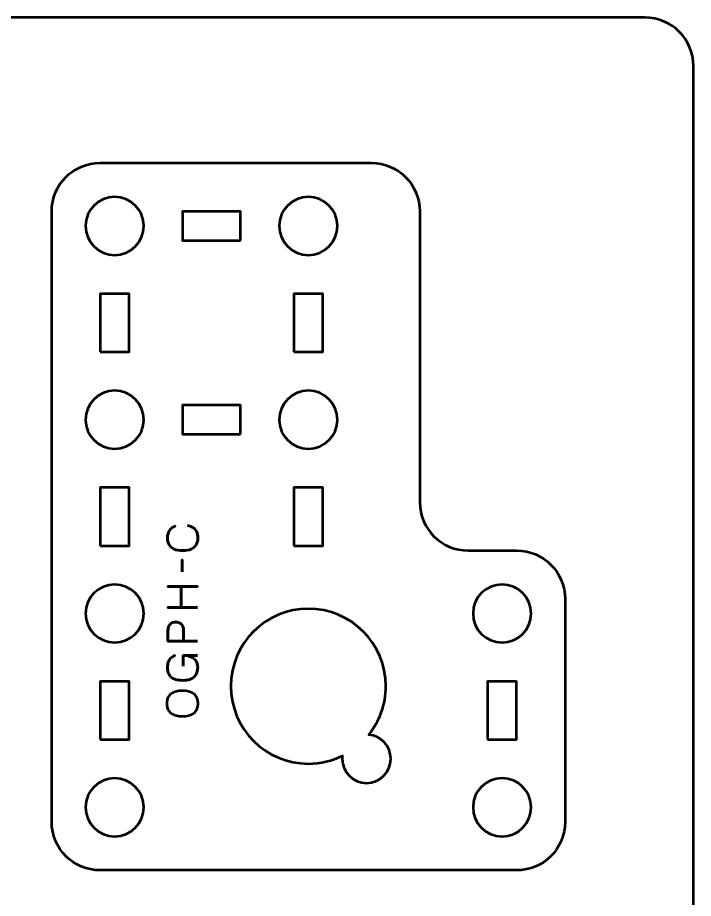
# Model space of a CAD drawing. Header units: centimetres. Extents: x -17.9 to -3.1, y -25.4 to -4.3.
# Drawn here: x -10.08 to -3.1, y -13.44 to -4.35 of the extents above; entities that cross this region are included whole.
import ezdxf

# ---------------------------------------------------------------- set-up
doc = ezdxf.new("R2010")
doc.units = ezdxf.units.CM
doc.header["$MEASUREMENT"] = 0
doc.layers.add('Layer 1', color=7, linetype='Continuous')

msp = doc.modelspace()

# ---------------------------------------------------------------- linework, layer by layer
at = {"layer": 'Layer 1', "color": 22, "lineweight": 53}
msp.add_open_spline([(-17.90003, -24.84992), (-17.90003, -24.84992), (-17.90003, -4.84996), (-17.90003, -4.84996), (-17.90003, -4.84996), (-17.90003, -4.57299), (-17.67694, -4.35), (-17.39994, -4.35), (-17.39994, -4.35), (-17.39994, -4.35), (-3.60007, -4.35), (-3.60007, -4.35), (-3.60007, -4.35), (-3.32293, -4.35), (-3.09997, -4.57299), (-3.09997, -4.84996), (-3.09997, -4.84996), (-3.09997, -4.84996), (-3.09997, -24.84992), (-3.09997, -24.84992), (-3.09997, -24.84992), (-3.09997, -25.12692), (-3.32293, -25.35001), (-3.60007, -25.35001), (-3.60007, -25.35001), (-3.60007, -25.35001), (-17.39994, -25.35001), (-17.39994, -25.35001), (-17.39994, -25.35001), (-17.67694, -25.35001), (-17.90003, -25.12692), (-17.90003, -24.84992)], degree=3, knots=[0, 0, 0, 0, 0.125, 0.125, 0.125, 0.125, 0.25, 0.25, 0.25, 0.25, 0.375, 0.375, 0.375, 0.375, 0.5, 0.5, 0.5, 0.5, 0.625, 0.625, 0.625, 0.625, 0.75, 0.75, 0.75, 0.75, 0.875, 0.875, 0.875, 0.875, 1, 1, 1, 1], dxfattribs=at)
at = {"layer": 'Layer 1', "color": 114, "lineweight": 53}
msp.add_open_spline([(-5.92501, -6.55001), (-5.92501, -6.55001), (-5.925, -6.34996), (-5.925, -6.34996), (-5.925, -6.34996), (-5.925, -6.07299), (-6.14795, -5.85), (-6.42509, -5.85), (-6.42509, -5.85), (-6.42509, -5.85), (-9.22496, -5.85), (-9.22496, -5.85), (-9.22496, -5.85), (-9.50196, -5.85), (-9.72505, -6.07299), (-9.72505, -6.34996), (-9.72505, -6.34996), (-9.72505, -6.34996), (-9.72505, -12.64993), (-9.72505, -12.64993), (-9.72505, -12.64993), (-9.72505, -12.92693), (-9.50196, -13.15002), (-9.22496, -13.15002), (-9.22496, -13.15002), (-9.22496, -13.15002), (-4.9251, -13.15002), (-4.9251, -13.15002), (-4.9251, -13.15002), (-4.64796, -13.15002), (-4.425, -12.92693), (-4.425, -12.64993), (-4.425, -12.64993), (-4.425, -12.64993), (-4.425, -10.34996), (-4.425, -10.34996), (-4.425, -10.34996), (-4.425, -10.07299), (-4.64796, -9.85), (-4.9251, -9.85), (-4.9251, -9.85), (-4.9251, -9.85), (-5.02503, -9.84999), (-5.02503, -9.84999), (-5.02503, -9.84999), (-5.02503, -9.84999), (-5.02503, -9.85001), (-5.02503, -9.85001), (-5.02503, -9.85001), (-5.02503, -9.85001), (-5.425, -9.84996), (-5.425, -9.84996), (-5.425, -9.84996), (-5.70214, -9.84996), (-5.9251, -9.62697), (-5.9251, -9.35), (-5.9251, -9.35), (-5.9251, -9.35), (-5.92501, -6.55001), (-5.92501, -6.55001)], degree=3, knots=[0, 0, 0, 0, 0.0666667, 0.0666667, 0.0666667, 0.0666667, 0.1333333, 0.1333333, 0.1333333, 0.1333333, 0.2, 0.2, 0.2, 0.2, 0.2666667, 0.2666667, 0.2666667, 0.2666667, 0.3333333, 0.3333333, 0.3333333, 0.3333333, 0.4, 0.4, 0.4, 0.4, 0.4666667, 0.4666667, 0.4666667, 0.4666667, 0.5333333, 0.5333333, 0.5333333, 0.5333333, 0.6, 0.6, 0.6, 0.6, 0.6666667, 0.6666667, 0.6666667, 0.6666667, 0.7333333, 0.7333333, 0.7333333, 0.7333333, 0.8, 0.8, 0.8, 0.8, 0.8666667, 0.8666667, 0.8666667, 0.8666667, 0.9333333, 0.9333333, 0.9333333, 0.9333333, 1, 1, 1, 1], dxfattribs=at)
at = {"layer": 'Layer 1', "lineweight": 53}
for points, knots in [([(-9.07502, -6.20003), (-8.90925, -6.20003), (-8.77502, -6.33426), (-8.77502, -6.50003), (-8.77502, -6.50003), (-8.77502, -6.6657), (-8.90925, -6.80003), (-9.07502, -6.80003), (-9.07502, -6.80003), (-9.24069, -6.80003), (-9.37503, -6.6657), (-9.37503, -6.50003), (-9.37503, -6.50003), (-9.37503, -6.33426), (-9.24069, -6.20003), (-9.07502, -6.20003)], [0, 0, 0, 0, 0.25, 0.25, 0.25, 0.25, 0.5, 0.5, 0.5, 0.5, 0.75, 0.75, 0.75, 0.75, 1, 1, 1, 1]), ([(-7.07502, -6.20003), (-6.90925, -6.20003), (-6.77502, -6.33426), (-6.77502, -6.50003), (-6.77502, -6.50003), (-6.77502, -6.6657), (-6.90925, -6.80003), (-7.07502, -6.80003), (-7.07502, -6.80003), (-7.24069, -6.80003), (-7.37503, -6.6657), (-7.37503, -6.50003), (-7.37503, -6.50003), (-7.37503, -6.33426), (-7.24069, -6.20003), (-7.07502, -6.20003)], [0, 0, 0, 0, 0.25, 0.25, 0.25, 0.25, 0.5, 0.5, 0.5, 0.5, 0.75, 0.75, 0.75, 0.75, 1, 1, 1, 1]), ([(-7.77497, -6.65002), (-7.77497, -6.65002), (-8.37496, -6.65002), (-8.37496, -6.65002), (-8.37496, -6.65002), (-8.37496, -6.65002), (-8.37496, -6.35001), (-8.37496, -6.35001), (-8.37496, -6.35001), (-8.37496, -6.35001), (-7.77497, -6.35001), (-7.77497, -6.35001), (-7.77497, -6.35001), (-7.77497, -6.35001), (-7.77497, -6.65002), (-7.77497, -6.65002)], [0, 0, 0, 0, 0.25, 0.25, 0.25, 0.25, 0.5, 0.5, 0.5, 0.5, 0.75, 0.75, 0.75, 0.75, 1, 1, 1, 1]), ([(-9.22496, -7.79995), (-9.22496, -7.79995), (-9.22496, -7.19994), (-9.22496, -7.19994), (-9.22496, -7.19994), (-9.22496, -7.19994), (-8.92495, -7.19994), (-8.92495, -7.19994), (-8.92495, -7.19994), (-8.92495, -7.19994), (-8.92495, -7.79995), (-8.92495, -7.79995), (-8.92495, -7.79995), (-8.92495, -7.79995), (-9.22496, -7.79995), (-9.22496, -7.79995)], [0, 0, 0, 0, 0.25, 0.25, 0.25, 0.25, 0.5, 0.5, 0.5, 0.5, 0.75, 0.75, 0.75, 0.75, 1, 1, 1, 1]), ([(-7.22496, -7.79995), (-7.22496, -7.79995), (-7.22496, -7.19994), (-7.22496, -7.19994), (-7.22496, -7.19994), (-7.22496, -7.19994), (-6.92495, -7.19994), (-6.92495, -7.19994), (-6.92495, -7.19994), (-6.92495, -7.19994), (-6.92495, -7.79995), (-6.92495, -7.79995), (-6.92495, -7.79995), (-6.92495, -7.79995), (-7.22496, -7.79995), (-7.22496, -7.79995)], [0, 0, 0, 0, 0.25, 0.25, 0.25, 0.25, 0.5, 0.5, 0.5, 0.5, 0.75, 0.75, 0.75, 0.75, 1, 1, 1, 1]), ([(-9.07502, -8.2), (-8.90925, -8.2), (-8.77502, -8.33433), (-8.77502, -8.5), (-8.77502, -8.5), (-8.77502, -8.66563), (-8.90925, -8.8), (-9.07502, -8.8), (-9.07502, -8.8), (-9.24069, -8.8), (-9.37503, -8.66563), (-9.37503, -8.5), (-9.37503, -8.5), (-9.37503, -8.33433), (-9.24069, -8.2), (-9.07502, -8.2)], [0, 0, 0, 0, 0.25, 0.25, 0.25, 0.25, 0.5, 0.5, 0.5, 0.5, 0.75, 0.75, 0.75, 0.75, 1, 1, 1, 1]), ([(-7.07502, -8.2), (-6.90925, -8.2), (-6.77502, -8.33433), (-6.77502, -8.5), (-6.77502, -8.5), (-6.77502, -8.66563), (-6.90925, -8.8), (-7.07502, -8.8), (-7.07502, -8.8), (-7.24069, -8.8), (-7.37503, -8.66563), (-7.37503, -8.5), (-7.37503, -8.5), (-7.37503, -8.33433), (-7.24069, -8.2), (-7.07502, -8.2)], [0, 0, 0, 0, 0.25, 0.25, 0.25, 0.25, 0.5, 0.5, 0.5, 0.5, 0.75, 0.75, 0.75, 0.75, 1, 1, 1, 1]), ([(-7.77497, -8.65002), (-7.77497, -8.65002), (-8.37496, -8.65002), (-8.37496, -8.65002), (-8.37496, -8.65002), (-8.37496, -8.65002), (-8.37496, -8.35001), (-8.37496, -8.35001), (-8.37496, -8.35001), (-8.37496, -8.35001), (-7.77497, -8.35001), (-7.77497, -8.35001), (-7.77497, -8.35001), (-7.77497, -8.35001), (-7.77497, -8.65002), (-7.77497, -8.65002)], [0, 0, 0, 0, 0.25, 0.25, 0.25, 0.25, 0.5, 0.5, 0.5, 0.5, 0.75, 0.75, 0.75, 0.75, 1, 1, 1, 1]), ([(-9.22496, -9.80001), (-9.22496, -9.80001), (-9.22496, -9.20002), (-9.22496, -9.20002), (-9.22496, -9.20002), (-9.22496, -9.20002), (-8.92495, -9.20002), (-8.92495, -9.20002), (-8.92495, -9.20002), (-8.92495, -9.20002), (-8.92495, -9.80001), (-8.92495, -9.80001), (-8.92495, -9.80001), (-8.92495, -9.80001), (-9.22496, -9.80001), (-9.22496, -9.80001)], [0, 0, 0, 0, 0.25, 0.25, 0.25, 0.25, 0.5, 0.5, 0.5, 0.5, 0.75, 0.75, 0.75, 0.75, 1, 1, 1, 1]), ([(-7.22496, -9.80001), (-7.22496, -9.80001), (-7.22496, -9.20002), (-7.22496, -9.20002), (-7.22496, -9.20002), (-7.22496, -9.20002), (-6.92495, -9.20002), (-6.92495, -9.20002), (-6.92495, -9.20002), (-6.92495, -9.20002), (-6.92495, -9.80001), (-6.92495, -9.80001), (-6.92495, -9.80001), (-6.92495, -9.80001), (-7.22496, -9.80001), (-7.22496, -9.80001)], [0, 0, 0, 0, 0.25, 0.25, 0.25, 0.25, 0.5, 0.5, 0.5, 0.5, 0.75, 0.75, 0.75, 0.75, 1, 1, 1, 1]), ([(-9.07502, -10.19992), (-8.90925, -10.19992), (-8.77502, -10.33429), (-8.77502, -10.49992), (-8.77502, -10.49992), (-8.77502, -10.66569), (-8.90925, -10.79992), (-9.07502, -10.79992), (-9.07502, -10.79992), (-9.24069, -10.79992), (-9.37503, -10.66569), (-9.37503, -10.49992), (-9.37503, -10.49992), (-9.37503, -10.33429), (-9.24069, -10.19992), (-9.07502, -10.19992)], [0, 0, 0, 0, 0.25, 0.25, 0.25, 0.25, 0.5, 0.5, 0.5, 0.5, 0.75, 0.75, 0.75, 0.75, 1, 1, 1, 1]), ([(-5.07503, -10.19992), (-4.90936, -10.19992), (-4.77503, -10.33429), (-4.77503, -10.49992), (-4.77503, -10.49992), (-4.77503, -10.66569), (-4.90936, -10.79992), (-5.07503, -10.79992), (-5.07503, -10.79992), (-5.24066, -10.79992), (-5.37503, -10.66569), (-5.37503, -10.49992), (-5.37503, -10.49992), (-5.37503, -10.33429), (-5.24066, -10.19992), (-5.07503, -10.19992)], [0, 0, 0, 0, 0.25, 0.25, 0.25, 0.25, 0.5, 0.5, 0.5, 0.5, 0.75, 0.75, 0.75, 0.75, 1, 1, 1, 1]), ([(-6.72502, -12.00002), (-6.72502, -11.98936), (-6.72434, -11.97885), (-6.72305, -11.96854), (-6.72305, -11.96854), (-6.82928, -12.02068), (-6.94872, -12.05002), (-7.07502, -12.05002), (-7.07502, -12.05002), (-7.51677, -12.05002), (-7.87502, -11.69176), (-7.87502, -11.25001), (-7.87502, -11.25001), (-7.87502, -10.80827), (-7.51677, -10.45002), (-7.07502, -10.45002), (-7.07502, -10.45002), (-6.63328, -10.45002), (-6.27502, -10.80827), (-6.27502, -11.25001), (-6.27502, -11.25001), (-6.27502, -11.43971), (-6.34113, -11.614), (-6.45151, -11.75113), (-6.45151, -11.75113), (-6.32449, -11.76299), (-6.22502, -11.8699), (-6.22502, -12.00002), (-6.22502, -12.00002), (-6.22502, -12.13807), (-6.33697, -12.25002), (-6.47502, -12.25002), (-6.47502, -12.25002), (-6.61307, -12.25002), (-6.72502, -12.13807), (-6.72502, -12.00002)], [0, 0, 0, 0, 0.1111111, 0.1111111, 0.1111111, 0.1111111, 0.2222222, 0.2222222, 0.2222222, 0.2222222, 0.3333333, 0.3333333, 0.3333333, 0.3333333, 0.4444444, 0.4444444, 0.4444444, 0.4444444, 0.5555556, 0.5555556, 0.5555556, 0.5555556, 0.6666667, 0.6666667, 0.6666667, 0.6666667, 0.7777778, 0.7777778, 0.7777778, 0.7777778, 0.8888889, 0.8888889, 0.8888889, 0.8888889, 1, 1, 1, 1]), ([(-9.22496, -11.79998), (-9.22496, -11.79998), (-9.22496, -11.19997), (-9.22496, -11.19997), (-9.22496, -11.19997), (-9.22496, -11.19997), (-8.92495, -11.19997), (-8.92495, -11.19997), (-8.92495, -11.19997), (-8.92495, -11.19997), (-8.92495, -11.79998), (-8.92495, -11.79998), (-8.92495, -11.79998), (-8.92495, -11.79998), (-9.22496, -11.79998), (-9.22496, -11.79998)], [0, 0, 0, 0, 0.25, 0.25, 0.25, 0.25, 0.5, 0.5, 0.5, 0.5, 0.75, 0.75, 0.75, 0.75, 1, 1, 1, 1]), ([(-5.2251, -11.79998), (-5.2251, -11.79998), (-5.2251, -11.19997), (-5.2251, -11.19997), (-5.2251, -11.19997), (-5.2251, -11.19997), (-4.9251, -11.19997), (-4.9251, -11.19997), (-4.9251, -11.19997), (-4.9251, -11.19997), (-4.9251, -11.79998), (-4.9251, -11.79998), (-4.9251, -11.79998), (-4.9251, -11.79998), (-5.2251, -11.79998), (-5.2251, -11.79998)], [0, 0, 0, 0, 0.25, 0.25, 0.25, 0.25, 0.5, 0.5, 0.5, 0.5, 0.75, 0.75, 0.75, 0.75, 1, 1, 1, 1]), ([(-9.07502, -12.19999), (-8.90925, -12.19999), (-8.77502, -12.33422), (-8.77502, -12.5), (-8.77502, -12.5), (-8.77502, -12.66566), (-8.90925, -12.8), (-9.07502, -12.8), (-9.07502, -12.8), (-9.24069, -12.8), (-9.37503, -12.66566), (-9.37503, -12.5), (-9.37503, -12.5), (-9.37503, -12.33422), (-9.24069, -12.19999), (-9.07502, -12.19999)], [0, 0, 0, 0, 0.25, 0.25, 0.25, 0.25, 0.5, 0.5, 0.5, 0.5, 0.75, 0.75, 0.75, 0.75, 1, 1, 1, 1]), ([(-5.07503, -12.19999), (-4.90936, -12.19999), (-4.77503, -12.33422), (-4.77503, -12.5), (-4.77503, -12.5), (-4.77503, -12.66566), (-4.90936, -12.8), (-5.07503, -12.8), (-5.07503, -12.8), (-5.24066, -12.8), (-5.37503, -12.66566), (-5.37503, -12.5), (-5.37503, -12.5), (-5.37503, -12.33422), (-5.24066, -12.19999), (-5.07503, -12.19999)], [0, 0, 0, 0, 0.25, 0.25, 0.25, 0.25, 0.5, 0.5, 0.5, 0.5, 0.75, 0.75, 0.75, 0.75, 1, 1, 1, 1])]:
    msp.add_open_spline(points, degree=3, knots=knots, dxfattribs=at)
at = {"layer": 'Layer 1', "color": 30, "lineweight": 53}
for points, knots in [([(-8.32247, -9.59158), (-8.29827, -9.5961), (-8.2783, -9.604), (-8.26264, -9.61508), (-8.26264, -9.61508), (-8.24704, -9.62622), (-8.23547, -9.64048), (-8.22792, -9.65783), (-8.22792, -9.65783), (-8.22037, -9.67512), (-8.21656, -9.69544), (-8.21663, -9.71858), (-8.21663, -9.71858), (-8.21656, -9.74673), (-8.222, -9.77065), (-8.23307, -9.79027), (-8.23307, -9.79027), (-8.24408, -9.80988), (-8.26108, -9.82484), (-8.28415, -9.83514), (-8.28415, -9.83514), (-8.30723, -9.84544), (-8.33679, -9.85059), (-8.37284, -9.85066), (-8.37284, -9.85066), (-8.40875, -9.85059), (-8.43825, -9.84544), (-8.46132, -9.83514), (-8.46132, -9.83514), (-8.48439, -9.82484), (-8.50146, -9.80988), (-8.51254, -9.79027), (-8.51254, -9.79027), (-8.52362, -9.77065), (-8.52912, -9.74673), (-8.52905, -9.71858), (-8.52905, -9.71858), (-8.52912, -9.68845), (-8.5227, -9.6632), (-8.50979, -9.64288), (-8.50979, -9.64288), (-8.49688, -9.62263), (-8.47691, -9.60774), (-8.44989, -9.59836), (-8.44989, -9.59836), (-8.47691, -9.60774), (-8.49688, -9.62263), (-8.50979, -9.64288), (-8.50979, -9.64288), (-8.5227, -9.6632), (-8.52912, -9.68845), (-8.52905, -9.71858), (-8.52905, -9.71858), (-8.52912, -9.74673), (-8.52362, -9.77065), (-8.51254, -9.79027), (-8.51254, -9.79027), (-8.50146, -9.80988), (-8.48439, -9.82484), (-8.46132, -9.83514), (-8.46132, -9.83514), (-8.43825, -9.84544), (-8.40875, -9.85059), (-8.37284, -9.85066), (-8.37284, -9.85066), (-8.33679, -9.85059), (-8.30723, -9.84544), (-8.28415, -9.83514), (-8.28415, -9.83514), (-8.26108, -9.82484), (-8.24408, -9.80988), (-8.23307, -9.79027), (-8.23307, -9.79027), (-8.222, -9.77065), (-8.21656, -9.74673), (-8.21663, -9.71858), (-8.21663, -9.71858), (-8.21656, -9.69544), (-8.22037, -9.67512), (-8.22792, -9.65783), (-8.22792, -9.65783), (-8.23547, -9.64048), (-8.24704, -9.62622), (-8.26264, -9.61508), (-8.26264, -9.61508), (-8.2783, -9.604), (-8.29827, -9.5961), (-8.32247, -9.59158)], [0, 0, 0, 0, 0.0454545, 0.0454545, 0.0454545, 0.0454545, 0.0909091, 0.0909091, 0.0909091, 0.0909091, 0.1363636, 0.1363636, 0.1363636, 0.1363636, 0.1818182, 0.1818182, 0.1818182, 0.1818182, 0.2272727, 0.2272727, 0.2272727, 0.2272727, 0.2727273, 0.2727273, 0.2727273, 0.2727273, 0.3181818, 0.3181818, 0.3181818, 0.3181818, 0.3636364, 0.3636364, 0.3636364, 0.3636364, 0.4090909, 0.4090909, 0.4090909, 0.4090909, 0.4545455, 0.4545455, 0.4545455, 0.4545455, 0.5, 0.5, 0.5, 0.5, 0.5454545, 0.5454545, 0.5454545, 0.5454545, 0.5909091, 0.5909091, 0.5909091, 0.5909091, 0.6363636, 0.6363636, 0.6363636, 0.6363636, 0.6818182, 0.6818182, 0.6818182, 0.6818182, 0.7272727, 0.7272727, 0.7272727, 0.7272727, 0.7727273, 0.7727273, 0.7727273, 0.7727273, 0.8181818, 0.8181818, 0.8181818, 0.8181818, 0.8636364, 0.8636364, 0.8636364, 0.8636364, 0.9090909, 0.9090909, 0.9090909, 0.9090909, 0.9545455, 0.9545455, 0.9545455, 0.9545455, 1, 1, 1, 1]), ([(-8.37962, -10.07079), (-8.37962, -10.07079), (-8.37962, -9.9476), (-8.37962, -9.9476), (-8.37962, -9.9476), (-8.37962, -9.9476), (-8.37962, -10.07079), (-8.37962, -10.07079)], [0, 0, 0, 0, 0.5, 0.5, 0.5, 0.5, 1, 1, 1, 1]), ([(-8.22002, -10.43824), (-8.22002, -10.43824), (-8.38893, -10.43824), (-8.38893, -10.43824), (-8.38893, -10.43824), (-8.38893, -10.43824), (-8.38893, -10.22277), (-8.38893, -10.22277), (-8.38893, -10.22277), (-8.38893, -10.22277), (-8.22002, -10.22277), (-8.22002, -10.22277), (-8.22002, -10.22277), (-8.22002, -10.22277), (-8.52482, -10.22277), (-8.52482, -10.22277), (-8.52482, -10.22277), (-8.52482, -10.22277), (-8.38893, -10.22277), (-8.38893, -10.22277), (-8.38893, -10.22277), (-8.38893, -10.22277), (-8.38893, -10.43824), (-8.38893, -10.43824), (-8.38893, -10.43824), (-8.38893, -10.43824), (-8.52482, -10.43824), (-8.52482, -10.43824), (-8.52482, -10.43824), (-8.52482, -10.43824), (-8.22002, -10.43824), (-8.22002, -10.43824)], [0, 0, 0, 0, 0.125, 0.125, 0.125, 0.125, 0.25, 0.25, 0.25, 0.25, 0.375, 0.375, 0.375, 0.375, 0.5, 0.5, 0.5, 0.5, 0.625, 0.625, 0.625, 0.625, 0.75, 0.75, 0.75, 0.75, 0.875, 0.875, 0.875, 0.875, 1, 1, 1, 1]), ([(-8.22002, -10.78452), (-8.22002, -10.78452), (-8.52524, -10.78452), (-8.52524, -10.78452), (-8.52524, -10.78452), (-8.52524, -10.78452), (-8.52524, -10.68715), (-8.52524, -10.68715), (-8.52524, -10.68715), (-8.52517, -10.66768), (-8.52298, -10.65167), (-8.51875, -10.63904), (-8.51875, -10.63904), (-8.51459, -10.62648), (-8.5088, -10.6166), (-8.50146, -10.60947), (-8.50146, -10.60947), (-8.4942, -10.60235), (-8.48587, -10.59727), (-8.47649, -10.59416), (-8.47649, -10.59416), (-8.4671, -10.59113), (-8.4573, -10.58937), (-8.44692, -10.58894), (-8.44692, -10.58894), (-8.43655, -10.58845), (-8.42639, -10.58965), (-8.41652, -10.59247), (-8.41652, -10.59247), (-8.40664, -10.59536), (-8.39768, -10.60023), (-8.38963, -10.60722), (-8.38963, -10.60722), (-8.38159, -10.61413), (-8.37517, -10.62351), (-8.37044, -10.6353), (-8.37044, -10.6353), (-8.36565, -10.64708), (-8.36325, -10.66168), (-8.36311, -10.67911), (-8.36311, -10.67911), (-8.36311, -10.67911), (-8.36311, -10.78452), (-8.36311, -10.78452), (-8.36311, -10.78452), (-8.36311, -10.78452), (-8.36311, -10.67911), (-8.36311, -10.67911), (-8.36311, -10.67911), (-8.36325, -10.66204), (-8.36565, -10.64757), (-8.37044, -10.63586), (-8.37044, -10.63586), (-8.37517, -10.62408), (-8.38159, -10.61469), (-8.38963, -10.60764), (-8.38963, -10.60764), (-8.39768, -10.60065), (-8.40664, -10.59564), (-8.41652, -10.59268), (-8.41652, -10.59268), (-8.42639, -10.58972), (-8.43655, -10.58845), (-8.44692, -10.58894), (-8.44692, -10.58894), (-8.4573, -10.58937), (-8.4671, -10.59113), (-8.47649, -10.5943), (-8.47649, -10.5943), (-8.48587, -10.59741), (-8.4942, -10.60263), (-8.50146, -10.60976), (-8.50146, -10.60976), (-8.5088, -10.61695), (-8.51459, -10.62683), (-8.51875, -10.63939), (-8.51875, -10.63939), (-8.52298, -10.65202), (-8.52517, -10.66789), (-8.52524, -10.68715), (-8.52524, -10.68715), (-8.52524, -10.68715), (-8.52524, -10.78452), (-8.52524, -10.78452), (-8.52524, -10.78452), (-8.52524, -10.78452), (-8.22002, -10.78452), (-8.22002, -10.78452)], [0, 0, 0, 0, 0.0454545, 0.0454545, 0.0454545, 0.0454545, 0.0909091, 0.0909091, 0.0909091, 0.0909091, 0.1363636, 0.1363636, 0.1363636, 0.1363636, 0.1818182, 0.1818182, 0.1818182, 0.1818182, 0.2272727, 0.2272727, 0.2272727, 0.2272727, 0.2727273, 0.2727273, 0.2727273, 0.2727273, 0.3181818, 0.3181818, 0.3181818, 0.3181818, 0.3636364, 0.3636364, 0.3636364, 0.3636364, 0.4090909, 0.4090909, 0.4090909, 0.4090909, 0.4545455, 0.4545455, 0.4545455, 0.4545455, 0.5, 0.5, 0.5, 0.5, 0.5454545, 0.5454545, 0.5454545, 0.5454545, 0.5909091, 0.5909091, 0.5909091, 0.5909091, 0.6363636, 0.6363636, 0.6363636, 0.6363636, 0.6818182, 0.6818182, 0.6818182, 0.6818182, 0.7272727, 0.7272727, 0.7272727, 0.7272727, 0.7727273, 0.7727273, 0.7727273, 0.7727273, 0.8181818, 0.8181818, 0.8181818, 0.8181818, 0.8636364, 0.8636364, 0.8636364, 0.8636364, 0.9090909, 0.9090909, 0.9090909, 0.9090909, 0.9545455, 0.9545455, 0.9545455, 0.9545455, 1, 1, 1, 1]), ([(-8.36819, -11.04275), (-8.36819, -11.04275), (-8.36819, -10.93396), (-8.36819, -10.93396), (-8.36819, -10.93396), (-8.33354, -10.9341), (-8.30511, -10.93904), (-8.28296, -10.94892), (-8.28296, -10.94892), (-8.26073, -10.95879), (-8.24436, -10.97276), (-8.23371, -10.99097), (-8.23371, -10.99097), (-8.22312, -11.00917), (-8.21783, -11.03076), (-8.2179, -11.05588), (-8.2179, -11.05588), (-8.21783, -11.07472), (-8.22044, -11.09221), (-8.22588, -11.10837), (-8.22588, -11.10837), (-8.23124, -11.12453), (-8.23999, -11.13871), (-8.25205, -11.15085), (-8.25205, -11.15085), (-8.26412, -11.16298), (-8.28006, -11.17251), (-8.29989, -11.17928), (-8.29989, -11.17928), (-8.31971, -11.18605), (-8.34406, -11.18951), (-8.37284, -11.18965), (-8.37284, -11.18965), (-8.40177, -11.18958), (-8.42618, -11.18655), (-8.44615, -11.18055), (-8.44615, -11.18055), (-8.46619, -11.17448), (-8.48227, -11.16573), (-8.49441, -11.15416), (-8.49441, -11.15416), (-8.50661, -11.14266), (-8.51543, -11.12862), (-8.52094, -11.11211), (-8.52094, -11.11211), (-8.52644, -11.0956), (-8.52912, -11.0769), (-8.52905, -11.05588), (-8.52905, -11.05588), (-8.52912, -11.03591), (-8.52665, -11.01799), (-8.52164, -11.00204), (-8.52164, -11.00204), (-8.51663, -10.9861), (-8.50859, -10.97241), (-8.49751, -10.96098), (-8.49751, -10.96098), (-8.48644, -10.94948), (-8.47183, -10.94052), (-8.4537, -10.93396), (-8.4537, -10.93396), (-8.47183, -10.94052), (-8.48644, -10.94948), (-8.49751, -10.96098), (-8.49751, -10.96098), (-8.50859, -10.97241), (-8.51663, -10.9861), (-8.52164, -11.00204), (-8.52164, -11.00204), (-8.52665, -11.01799), (-8.52912, -11.03591), (-8.52905, -11.05588), (-8.52905, -11.05588), (-8.52912, -11.0769), (-8.52644, -11.0956), (-8.52094, -11.11211), (-8.52094, -11.11211), (-8.51543, -11.12862), (-8.50661, -11.14266), (-8.49441, -11.15416), (-8.49441, -11.15416), (-8.48227, -11.16573), (-8.46619, -11.17448), (-8.44615, -11.18055), (-8.44615, -11.18055), (-8.42618, -11.18655), (-8.40177, -11.18958), (-8.37284, -11.18965), (-8.37284, -11.18965), (-8.34406, -11.18951), (-8.31971, -11.18605), (-8.29989, -11.17928), (-8.29989, -11.17928), (-8.28006, -11.17251), (-8.26412, -11.16298), (-8.25205, -11.15085), (-8.25205, -11.15085), (-8.23999, -11.13871), (-8.23124, -11.12453), (-8.22588, -11.10837), (-8.22588, -11.10837), (-8.22044, -11.09221), (-8.21783, -11.07472), (-8.2179, -11.05588), (-8.2179, -11.05588), (-8.21783, -11.03076), (-8.22312, -11.00917), (-8.23371, -10.99097), (-8.23371, -10.99097), (-8.24436, -10.97276), (-8.26073, -10.95879), (-8.28296, -10.94892), (-8.28296, -10.94892), (-8.30511, -10.93904), (-8.33354, -10.9341), (-8.36819, -10.93396), (-8.36819, -10.93396), (-8.36819, -10.93396), (-8.36819, -11.04275), (-8.36819, -11.04275)], [0, 0, 0, 0, 0.0333333, 0.0333333, 0.0333333, 0.0333333, 0.0666667, 0.0666667, 0.0666667, 0.0666667, 0.1, 0.1, 0.1, 0.1, 0.1333333, 0.1333333, 0.1333333, 0.1333333, 0.1666667, 0.1666667, 0.1666667, 0.1666667, 0.2, 0.2, 0.2, 0.2, 0.2333333, 0.2333333, 0.2333333, 0.2333333, 0.2666667, 0.2666667, 0.2666667, 0.2666667, 0.3, 0.3, 0.3, 0.3, 0.3333333, 0.3333333, 0.3333333, 0.3333333, 0.3666667, 0.3666667, 0.3666667, 0.3666667, 0.4, 0.4, 0.4, 0.4, 0.4333333, 0.4333333, 0.4333333, 0.4333333, 0.4666667, 0.4666667, 0.4666667, 0.4666667, 0.5, 0.5, 0.5, 0.5, 0.5333333, 0.5333333, 0.5333333, 0.5333333, 0.5666667, 0.5666667, 0.5666667, 0.5666667, 0.6, 0.6, 0.6, 0.6, 0.6333333, 0.6333333, 0.6333333, 0.6333333, 0.6666667, 0.6666667, 0.6666667, 0.6666667, 0.7, 0.7, 0.7, 0.7, 0.7333333, 0.7333333, 0.7333333, 0.7333333, 0.7666667, 0.7666667, 0.7666667, 0.7666667, 0.8, 0.8, 0.8, 0.8, 0.8333333, 0.8333333, 0.8333333, 0.8333333, 0.8666667, 0.8666667, 0.8666667, 0.8666667, 0.9, 0.9, 0.9, 0.9, 0.9333333, 0.9333333, 0.9333333, 0.9333333, 0.9666667, 0.9666667, 0.9666667, 0.9666667, 1, 1, 1, 1]), ([(-8.22002, -10.93396), (-8.22002, -10.93396), (-8.36819, -10.93396), (-8.36819, -10.93396), (-8.36819, -10.93396), (-8.36819, -10.93396), (-8.22002, -10.93396), (-8.22002, -10.93396)], [0, 0, 0, 0, 0.5, 0.5, 0.5, 0.5, 1, 1, 1, 1]), ([(-8.21748, -11.42883), (-8.21741, -11.41394), (-8.21917, -11.39983), (-8.22263, -11.38636), (-8.22263, -11.38636), (-8.22616, -11.37295), (-8.23166, -11.36068), (-8.23928, -11.34946), (-8.23928, -11.34946), (-8.24683, -11.33824), (-8.25678, -11.3285), (-8.26906, -11.32025), (-8.26906, -11.32025), (-8.28133, -11.31199), (-8.29622, -11.30564), (-8.31372, -11.30113), (-8.31372, -11.30113), (-8.33121, -11.29654), (-8.35161, -11.29428), (-8.37496, -11.29421), (-8.37496, -11.29421), (-8.39831, -11.29428), (-8.4187, -11.29654), (-8.43627, -11.30113), (-8.43627, -11.30113), (-8.45384, -11.30564), (-8.4688, -11.31199), (-8.48114, -11.32025), (-8.48114, -11.32025), (-8.49349, -11.3285), (-8.50351, -11.33824), (-8.5112, -11.34946), (-8.5112, -11.34946), (-8.51889, -11.36068), (-8.52446, -11.37295), (-8.52806, -11.38636), (-8.52806, -11.38636), (-8.53159, -11.39983), (-8.53335, -11.41394), (-8.53328, -11.42883), (-8.53328, -11.42883), (-8.53335, -11.44372), (-8.53159, -11.45783), (-8.52806, -11.47131), (-8.52806, -11.47131), (-8.52446, -11.48471), (-8.51889, -11.49699), (-8.5112, -11.50821), (-8.5112, -11.50821), (-8.50351, -11.51942), (-8.49349, -11.52916), (-8.48114, -11.53742), (-8.48114, -11.53742), (-8.4688, -11.54567), (-8.45384, -11.55202), (-8.43627, -11.55654), (-8.43627, -11.55654), (-8.4187, -11.56112), (-8.39831, -11.56338), (-8.37496, -11.56345), (-8.37496, -11.56345), (-8.35161, -11.56338), (-8.33121, -11.56112), (-8.31372, -11.55654), (-8.31372, -11.55654), (-8.29622, -11.55202), (-8.28133, -11.54567), (-8.26906, -11.53742), (-8.26906, -11.53742), (-8.25678, -11.52916), (-8.24683, -11.51942), (-8.23928, -11.50821), (-8.23928, -11.50821), (-8.23166, -11.49699), (-8.22616, -11.48471), (-8.22263, -11.47131), (-8.22263, -11.47131), (-8.21917, -11.45783), (-8.21741, -11.44372), (-8.21748, -11.42883)], [0, 0, 0, 0, 0.05, 0.05, 0.05, 0.05, 0.1, 0.1, 0.1, 0.1, 0.15, 0.15, 0.15, 0.15, 0.2, 0.2, 0.2, 0.2, 0.25, 0.25, 0.25, 0.25, 0.3, 0.3, 0.3, 0.3, 0.35, 0.35, 0.35, 0.35, 0.4, 0.4, 0.4, 0.4, 0.45, 0.45, 0.45, 0.45, 0.5, 0.5, 0.5, 0.5, 0.55, 0.55, 0.55, 0.55, 0.6, 0.6, 0.6, 0.6, 0.65, 0.65, 0.65, 0.65, 0.7, 0.7, 0.7, 0.7, 0.75, 0.75, 0.75, 0.75, 0.8, 0.8, 0.8, 0.8, 0.85, 0.85, 0.85, 0.85, 0.9, 0.9, 0.9, 0.9, 0.95, 0.95, 0.95, 0.95, 1, 1, 1, 1]), ([(-8.21748, -11.42883), (-8.21741, -11.41394), (-8.21917, -11.39983), (-8.22263, -11.38636), (-8.22263, -11.38636), (-8.22616, -11.37295), (-8.23166, -11.36068), (-8.23928, -11.34946), (-8.23928, -11.34946), (-8.24683, -11.33824), (-8.25678, -11.3285), (-8.26906, -11.32025), (-8.26906, -11.32025), (-8.28133, -11.31199), (-8.29622, -11.30564), (-8.31372, -11.30113), (-8.31372, -11.30113), (-8.33121, -11.29654), (-8.35161, -11.29428), (-8.37496, -11.29421), (-8.37496, -11.29421), (-8.39831, -11.29428), (-8.4187, -11.29654), (-8.43627, -11.30113), (-8.43627, -11.30113), (-8.45384, -11.30564), (-8.4688, -11.31199), (-8.48114, -11.32025), (-8.48114, -11.32025), (-8.49349, -11.3285), (-8.50351, -11.33824), (-8.5112, -11.34946), (-8.5112, -11.34946), (-8.51889, -11.36068), (-8.52446, -11.37295), (-8.52806, -11.38636), (-8.52806, -11.38636), (-8.53159, -11.39983), (-8.53335, -11.41394), (-8.53328, -11.42883), (-8.53328, -11.42883), (-8.53335, -11.44372), (-8.53159, -11.45783), (-8.52806, -11.47131), (-8.52806, -11.47131), (-8.52446, -11.48471), (-8.51889, -11.49699), (-8.5112, -11.50821), (-8.5112, -11.50821), (-8.50351, -11.51942), (-8.49349, -11.52916), (-8.48114, -11.53742), (-8.48114, -11.53742), (-8.4688, -11.54567), (-8.45384, -11.55202), (-8.43627, -11.55654), (-8.43627, -11.55654), (-8.4187, -11.56112), (-8.39831, -11.56338), (-8.37496, -11.56345), (-8.37496, -11.56345), (-8.35161, -11.56338), (-8.33121, -11.56112), (-8.31372, -11.55654), (-8.31372, -11.55654), (-8.29622, -11.55202), (-8.28133, -11.54567), (-8.26906, -11.53742), (-8.26906, -11.53742), (-8.25678, -11.52916), (-8.24683, -11.51942), (-8.23928, -11.50821), (-8.23928, -11.50821), (-8.23166, -11.49699), (-8.22616, -11.48471), (-8.22263, -11.47131), (-8.22263, -11.47131), (-8.21917, -11.45783), (-8.21741, -11.44372), (-8.21748, -11.42883)], [0, 0, 0, 0, 0.05, 0.05, 0.05, 0.05, 0.1, 0.1, 0.1, 0.1, 0.15, 0.15, 0.15, 0.15, 0.2, 0.2, 0.2, 0.2, 0.25, 0.25, 0.25, 0.25, 0.3, 0.3, 0.3, 0.3, 0.35, 0.35, 0.35, 0.35, 0.4, 0.4, 0.4, 0.4, 0.45, 0.45, 0.45, 0.45, 0.5, 0.5, 0.5, 0.5, 0.55, 0.55, 0.55, 0.55, 0.6, 0.6, 0.6, 0.6, 0.65, 0.65, 0.65, 0.65, 0.7, 0.7, 0.7, 0.7, 0.75, 0.75, 0.75, 0.75, 0.8, 0.8, 0.8, 0.8, 0.85, 0.85, 0.85, 0.85, 0.9, 0.9, 0.9, 0.9, 0.95, 0.95, 0.95, 0.95, 1, 1, 1, 1])]:
    msp.add_open_spline(points, degree=3, knots=knots, dxfattribs=at)

doc.saveas('drawing.dxf')
